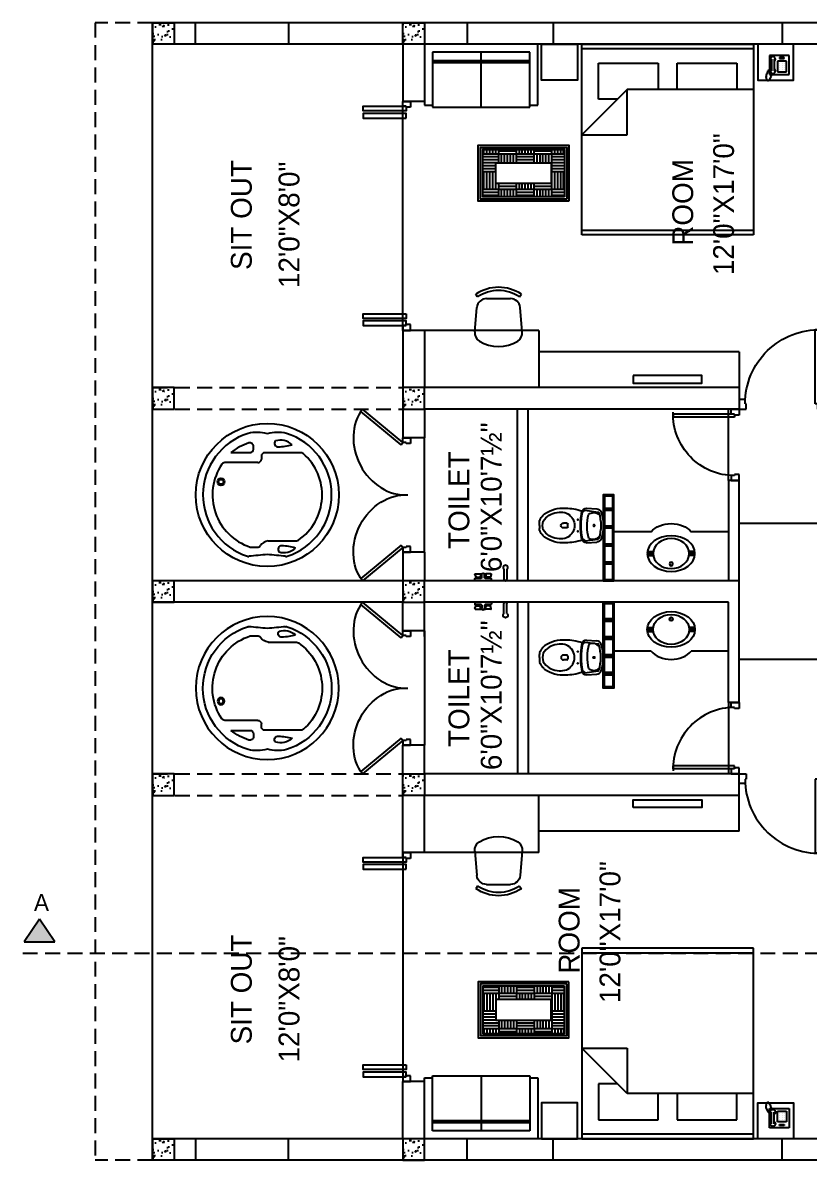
# Model space of a CAD drawing. Extents: x 173554 to 176562, y -34760 to -32805.
# Drawn here: x 173565.7 to 173895.6, y -33709.4 to -33232.4 of the extents above; entities that cross this region are included whole.
import ezdxf
from ezdxf.enums import TextEntityAlignment as Align

# ---------------------------------------------------------------- set-up
doc = ezdxf.new("R2010")
doc.units = 0
doc.header["$LTSCALE"] = 25
doc.header["$MEASUREMENT"] = 0
for name, pattern in [('DASHDOT', [1, 0.5, -0.25, 0, -0.25]), ('HIDDEN', [0.375, 0.25, -0.125]), ('HIDDEN2', [0.1875, 0.125, -0.0625])]:
    doc.linetypes.add(name, pattern=pattern)
doc.layers.get('0').update_dxf_attribs({"linetype": 'CONTINUOUS'})
for name, color, linetype in [('COLUMN', 31, 'CONTINUOUS'), ('DIMLINE', 254, 'CONTINUOUS'), ('DOOR', 1, 'CONTINUOUS'), ('FURN', 10, 'CONTINUOUS'), ('GLASS BRICKS', 4, 'CONTINUOUS'), ('HATCH', 8, 'CONTINUOUS'), ('PLUMBING', 6, 'CONTINUOUS'), ('sec', 13, 'DASHDOT'), ('text', 2, 'CONTINUOUS'), ('wall', 13, 'CONTINUOUS')]:
    doc.layers.add(name, color=color, linetype=linetype)
doc.styles.add('STYLE2', font='')
doc.styles.add('style5', font='')
doc.styles.get('STYLE2').set_extended_font_data('Cooper BlkItHd BT')
doc.styles.get('style5').set_extended_font_data('Geometr415 Md BT')

# ---------------------------------------------------------------- blocks, each defined once
blk = doc.blocks.new('200028')
at = {"layer": 'PLUMBING'}
for points in [[(4.51, 3.33, 1), (4.19, 3.33, 1)], [(4.19, -1.59, 1), (4.51, -1.59, 1)]]:
    blk.add_hatch(color=256, dxfattribs=at).paths.add_polyline_path(points)
for p, q in [((6.25, 6.51), (7.37, 7.3)), ((7.37, 7.3), (12.73, 6.53)), ((7.96, 8.15), (12.33, 7.85)), ((-11.79, 0.87), (-11.79, 2.11)), ((-11.79, 0.87), (-11.79, -0.37)), ((-0.34, 1.87), (-1.73, 1.87)), ((0.16, 1.37), (0.16, 0.37)), ((-0.34, -0.13), (-1.73, -0.13)), ((6.25, -4.77), (7.37, -5.57)), ((7.37, -5.57), (12.73, -4.79)), ((7.96, -6.42), (12.33, -6.11))]:
    blk.add_line(p, q, dxfattribs=at)
for centre, radius in [((4.35, 3.33), 0.156), ((11.09, 0.87), 0.312), ((4.35, -1.59), 0.156)]:
    blk.add_circle(centre, radius, dxfattribs=at)
for centre, radius, start, end in [((-3.12, -1.48), 9.71, 134.7032, 147.6541), ((-7.84, 3.29), 3, 125.7546, 134.7032), ((-1.79, -5.38), 13.57, 85.6873, 125.1099), ((-3.1, -2.14), 8.6, 86.8837, 133.6869), ((-2.58, 0.87), 5.57, 269.4196, 90.5804), ((-1.08, -13.97), 22.13, 71.0966, 89.1989), ((34.56, 0.87), 29.12, 168.7614, 192.0802), ((34.56, 0.87), 28.87, 168.7311, 191.2689), ((7.96, 6.15), 2, 90, 168.7614), ((7.23, 6.32), 1, 81.7925, 168.7311), ((26.7, 1.08), 18.5, 163.6925, 195.267), ((10.67, 3.52), 3.25, 32.7982, 121.967), ((12.19, 5.86), 2, 18.0394, 86.0298), ((12.66, 6.04), 0.5, 18.136, 81.7925), ((-3.12, 0.87), 17.1, 341.864, 18.136), ((-3.12, 0.87), 18.1, 341.9606, 18.0394), ((-8.79, 2.11), 3, 147.6541, 180), ((-6.7, 1.14), 3.75, 128.5444, 184.146), ((-6.7, 0.6), 3.75, 175.854, 231.4556), ((-1.73, 0.87), 1, 90, 180), ((-1.73, 0.87), 1, 180, 270), ((-0.34, 1.37), 0.5, 0, 90), ((-0.34, 0.37), 0.5, 270, 0), ((-8.79, -0.37), 3, 180, 212.3459), ((-3.12, 3.22), 9.71, 212.3459, 225.2968), ((-7.84, -1.55), 3, 225.2968, 234.2454), ((-1.79, 7.11), 13.57, 234.8901, 274.3127), ((-3.1, 3.88), 8.6, 226.3131, 273.1163), ((11.03, -1.03), 3.51, 231.7336, 311.9036), ((12.19, -4.12), 2, 273.9702, 341.9606), ((12.66, -4.3), 0.5, 278.2075, 341.864), ((-1.08, 15.71), 22.13, 270.8011, 288.9034), ((7.96, -4.42), 2, 191.2386, 270), ((7.23, -4.58), 1, 191.2689, 278.2075)]:
    blk.add_arc(centre, radius, start, end, dxfattribs=at)
blk = doc.blocks.new('DR1H902')
at = {"color": 0}
for p, q in [((-0.5, 0), (-0.5, 1)), ((-0.5, 1), (-0.45, 1)), ((-0.45, 0), (-0.45, 1)), ((-0.5, 0), (-0.45, 0))]:
    blk.add_line(p, q, dxfattribs=at)
blk.add_arc((-0.5, 0), 1, 0, 91.707, dxfattribs=at)
blk = doc.blocks.new('A$C3B4262AC')
at = {"layer": 'DOOR'}
for p, q in [((0, 4), (0, 0)), ((2.5, 4), (0, 4)), ((0, 0), (3, 0)), ((2.5, 2.25), (2.5, 4)), ((3, 2.25), (2.5, 2.25)), ((3, 0), (3, 2.25))]:
    blk.add_line(p, q, dxfattribs=at)
blk = doc.blocks.new('A$C1F9E242A')
blk.add_blockref('A$C3B4262AC', (0, 0))
at = {"xscale": -1}
blk.add_blockref('A$C3B4262AC', (36, 0), dxfattribs=at)
at = {"layer": 'DOOR', "xscale": -31, "yscale": 31, "zscale": 68.88888888888889}
blk.add_blockref('DR1H902', (18, 2.25), dxfattribs=at)
blk = doc.blocks.new('*U54')
at = {"xscale": -1}
blk.add_blockref('A$C1F9E242A', (0, -2), dxfattribs=at)
blk = doc.blocks.new('tiffany')
at = {"layer": 'PLUMBING'}
for points in [[(-9.67, 0.85), (-7.91, 0.85, -0.414214), (-7.79, 0.73), (-7.79, 0.7, -0.414214), (-7.91, 0.58), (-9.67, 0.58, -0.414214), (-9.79, 0.7), (-9.79, 0.73, -0.414214)], [(-9.67, 0.38), (-7.91, 0.38, -0.414214), (-7.79, 0.26), (-7.79, 0.22, -0.414214), (-7.91, 0.1), (-9.67, 0.1, -0.414214), (-9.79, 0.22), (-9.79, 0.26, -0.414214)], [(9.67, 0.85), (7.91, 0.85, 0.414214), (7.79, 0.73), (7.79, 0.7, 0.414214), (7.91, 0.58), (9.67, 0.58, 0.414214), (9.79, 0.7), (9.79, 0.73, 0.414214)], [(9.67, 0.38), (7.91, 0.38, 0.414214), (7.79, 0.26), (7.79, 0.22, 0.414214), (7.91, 0.1), (9.67, 0.1, 0.414214), (9.79, 0.22), (9.79, 0.26, 0.414214)], [(-9.67, -0.38), (-7.91, -0.38, 0.414214), (-7.79, -0.26), (-7.79, -0.22, 0.414214), (-7.91, -0.1), (-9.67, -0.1, 0.414214), (-9.79, -0.22), (-9.79, -0.26, 0.414214)], [(-9.67, -0.85), (-7.91, -0.85, 0.414214), (-7.79, -0.73), (-7.79, -0.7, 0.414214), (-7.91, -0.58), (-9.67, -0.58, 0.414214), (-9.79, -0.7), (-9.79, -0.73, 0.414214)], [(9.67, -0.38), (7.91, -0.38, -0.414214), (7.79, -0.26), (7.79, -0.22, -0.414214), (7.91, -0.1), (9.67, -0.1, -0.414214), (9.79, -0.22), (9.79, -0.26, -0.414214)], [(9.67, -0.85), (7.91, -0.85, -0.414214), (7.79, -0.73), (7.79, -0.7, -0.414214), (7.91, -0.58), (9.67, -0.58, -0.414214), (9.79, -0.7), (9.79, -0.73, -0.414214)]]:
    blk.add_lwpolyline(points, format="xyb", close=True, dxfattribs=at)
for radius in [0.762, 0.642]:
    blk.add_circle((0, 4.35), radius, dxfattribs=at)
blk.add_ellipse((0, 0), major_axis=(-10, 0), ratio=0.748, dxfattribs=at)
blk.add_ellipse((0, 0), major_axis=(-7.58, 0), ratio=0.831023, start_param=-1.570796, end_param=4.712389, dxfattribs=at)
blk = doc.blocks.new('BIB')
at = {"layer": 'PLUMBING'}
for p, q in [((-4.72, 0.62), (-0.62, 0.62)), ((-4.72, -0.62), (-0.62, -0.62))]:
    blk.add_line(p, q, dxfattribs=at)
for centre, radius, start, end in [((-5.5, 0), 1, 38.6822, 321.3178), ((-0.62, 0), 0.625, 270, 90)]:
    blk.add_arc(centre, radius, start, end, dxfattribs=at)
blk = doc.blocks.new('SHOWER')
at = {"layer": 'PLUMBING'}
for p, q in [((-3.5, 0), (-3.5, 0.75)), ((-3.5, 0), (3.5, 0)), ((-3.43, 2.65), (-3.1, 1.62)), ((-3.26, 2.88), (-1.09, 2.88)), ((-3.25, 1), (-0.88, 1)), ((-2.93, 1.5), (-1.42, 1.5)), ((-0.92, 2.65), (-1.25, 1.62)), ((-0.62, 1.25), (-0.62, 2.62)), ((0.62, 1.25), (0.62, 2.62)), ((0.88, 1), (3.25, 1)), ((0.91, 2.65), (1.24, 1.62)), ((3.25, 2.88), (1.08, 2.88)), ((2.92, 1.5), (1.4, 1.5)), ((3.42, 2.65), (3.09, 1.62)), ((3.5, 0), (3.5, 0.75))]:
    blk.add_line(p, q, dxfattribs=at)
for centre, radius, start, end in [((-3.25, 0.75), 0.25, 90, 180), ((-3.26, 2.7), 0.175, 90, 197.6501), ((-2.93, 1.67), 0.175, 197.6501, 270), ((-1.42, 1.67), 0.175, 270, 342.3499), ((-1.09, 2.7), 0.175, 342.3499, 90), ((-0.88, 1.25), 0.25, 270, 0), ((0, 2.62), 0.625, 0, 180), ((0.88, 1.25), 0.25, 180, 270), ((1.08, 2.7), 0.175, 90, 197.6501), ((1.4, 1.67), 0.175, 197.6501, 270), ((2.92, 1.67), 0.175, 270, 342.3499), ((3.25, 2.7), 0.175, 342.3499, 90), ((3.25, 0.75), 0.25, 0, 90)]:
    blk.add_arc(centre, radius, start, end, dxfattribs=at)
blk = doc.blocks.new('CARLO')
for p, q in [((35.59, 36.27), (35.59, 50.09)), ((39.78, 47.54), (39.78, 39.56)), ((0.13, 39), (0.13, 36.43)), ((38.27, 34.77), (37.09, 34.77)), ((41.28, 38.06), (42.43, 38.06)), ((2.85, 31.97), (2.85, 20.08)), ((39.77, 18.16), (39.77, 33.27))]:
    blk.add_line(p, q)
for centre, radius in [((22.05, 32.28), 30), ((27.54, 51.7), 1.5), ((27.54, 51.7), 1)]:
    blk.add_circle(centre, radius)
for centre, radius, start, end in [((22.05, 32.28), 27, 17.2485, 162.0447), ((22.05, 32.28), 23, 55.9489, 161.7681), ((34.09, 50.09), 1.5, 0, 55.9489), ((21.06, 32.53), 24, 18.2214, 38.7348), ((-2.21, 40.14), 1.5, 162.0447, 186.6967), ((-156.94, 21.97), 154.3, 3.824, 6.6967), ((1.63, 39), 1.5, 161.7681, 180), ((41.28, 39.56), 1.5, 180, 270), ((42.43, 39.56), 1.5, 270, 18.2214), ((32.34, 36.61), 15.93, 344.1542, 13.3342), ((1.63, 36.43), 1.5, 180, 233.6333), ((-2.5, 30.81), 5.48, 12.253, 53.6333), ((37.09, 36.27), 1.5, 180, 270), ((38.27, 33.27), 1.5, 0, 90), ((-160.31, 42.94), 157.69, 353.3167, 356.1156), ((43.66, 27.73), 1.5, 46.3379, 184.9136), ((37.74, 26.77), 7.26, 317.5847, 16.3861), ((32.42, 27.93), 15.84, 346.6544, 15.8676), ((-2.21, 24.41), 1.5, 173.3167, 197.9548), ((22.05, 32.28), 27, 197.9548, 342.7515), ((5.15, 25.31), 7.26, 163.6139, 222.4153), ((-0.77, 26.27), 1.5, 355.0864, 133.6621), ((-29.07, 28.03), 29.85, 345.215, 356.3677), ((71.96, 29.49), 29.85, 183.6323, 194.785), ((4.35, 20.08), 1.5, 180, 214.5636), ((22.05, 32.28), 23, 214.5636, 318.9795), ((37.77, 18.35), 2, 318.4718, 360)]:
    blk.add_arc(centre, radius, start, end)
blk = doc.blocks.new('A$C30EC73FB')
at = {"layer": 'DOOR'}
for p, q in [((2, 0), (-12, 16.94)), ((2.94, 0.78), (-11.02, 17.65)), ((2.94, 0.78), (2, 0))]:
    blk.add_line(p, q, dxfattribs=at)
at = {"layer": 'DOOR', "extrusion": (0, 0, -1)}
blk.add_ellipse((2.83, 1.52), major_axis=(-19.46, 9.92), ratio=0.847758, start_param=0.387427, end_param=2.787493, dxfattribs=at)
blk = doc.blocks.new('SOFA')
at = {"color": 1}
for p, q in [((28, 4), (-28, 4)), ((-28, 4), (-28, -26)), ((24, 0), (-24, 0)), ((-24, 0), (-24, -27)), ((0, -27), (0, 0)), ((28, -26), (28, 4)), ((-24, -4), (24, -4)), ((-24, -5), (24, -5)), ((24, -27), (24, 0)), ((24, -27), (24, 0)), ((-28, -26), (-24, -26)), ((-24, -27), (24, -27)), ((24, -26), (28, -26))]:
    blk.add_line(p, q, dxfattribs=at)
blk = doc.blocks.new('RECTANG')
for p, q in [((1, 1), (0, 1)), ((0, 1), (0, 0)), ((1, 0), (1, 1)), ((0, 0), (1, 0))]:
    blk.add_line(p, q)
blk = doc.blocks.new('BEDKING')
at = {"color": 0}
for p, q in [((-78, -36), (-78, 36)), ((-19, 36), (-19, -17)), ((-2, 36), (-2, -36)), ((-8, 29), (-19, 29)), ((-8, 4), (-8, 29)), ((-19, 4), (-8, 4)), ((-8, -4), (-19, -4)), ((-8, -29), (-8, -4)), ((-38, -17), (-19, -17)), ((-38, -36), (-38, -17)), ((-19, -17), (-38, -36)), ((-23, -21), (-23, -29)), ((-23, -29), (-8, -29))]:
    blk.add_line(p, q, dxfattribs=at)
at = {"color": 0, "xscale": 80, "yscale": 72, "zscale": 80}
blk.add_blockref('RECTANG', (-80, -36), dxfattribs=at)
blk = doc.blocks.new('FNPHONE')
at = {"color": 0}
for p, q in [((0.92, 6.54), (0.92, 1.54)), ((1.92, 6.54), (1.92, 1.54)), ((4.33, 4.85), (4.33, 4.85)), ((5.27, 4.85), (5.27, 4.85)), ((6.21, 4.85), (6.21, 4.85)), ((-0.9, 0.22), (-1.5, 0.02)), ((-0.7, 0.62), (-1.3, 0.42)), ((-0.5, 1.02), (-1.1, 0.82)), ((-0.3, 1.42), (-0.9, 1.22)), ((-0.1, 1.82), (-0.7, 1.62)), ((1.06, 0.56), (0.7, -0.58)), ((4.33, 3.91), (4.33, 3.91)), ((4.33, 2.97), (4.33, 2.97)), ((4.33, 2.03), (4.33, 2.03)), ((5.27, 3.91), (5.27, 3.91)), ((5.27, 2.97), (5.27, 2.97)), ((5.27, 2.03), (5.27, 2.03)), ((6.21, 3.91), (6.21, 3.91)), ((6.21, 2.97), (6.21, 2.97)), ((6.21, 2.03), (6.21, 2.03)), ((-1.1, -0.18), (-1.7, -0.38)), ((-1.1, -0.58), (-1.7, -0.78)), ((-1.1, -0.98), (-1.7, -1.18)), ((-1.1, -1.38), (-1.7, -1.58)), ((-0.9, -1.78), (-1.5, -1.98)), ((-0.7, -2.18), (-1.3, -2.38)), ((-0.23, -2.46), (-0.83, -2.66)), ((0.3, -1.98), (-0.3, -2.18)), ((0.5, -1.58), (-0.1, -1.78)), ((0.7, -1.18), (0.1, -1.38)), ((0.9, -0.78), (0.3, -0.98))]:
    blk.add_line(p, q, dxfattribs=at)
for centre, start, end in [((1.42, 6.54), 298.4915, 241.5085), ((1.42, 1.54), 118.4915, 61.5085)]:
    blk.add_arc(centre, 1.05, start, end, dxfattribs=at)
for p, xscale, yscale, zscale in [((0, 0), 8.20528234483245, 8.104073169521023, 8.20528234483245), ((3.4, 1.25), 3.75, 4.375, 3.75), ((4.18, 6.72), 2.03125, 0.46875, 2.03125)]:
    blk.add_blockref('RECTANG', p, dxfattribs=dict(at, xscale=xscale, yscale=yscale, zscale=zscale))
blk = doc.blocks.new('CHAIR1')
at = {"color": 0}
for p, q in [((6.09, 9.96), (16.38, 9.07)), ((20.77, 8.8), (21.88, 9.57)), ((20.09, 5.02), (20.09, -5.02)), ((6.09, -9.96), (16.38, -9.07)), ((20.77, -8.8), (21.88, -9.57))]:
    blk.add_line(p, q, dxfattribs=at)
for centre, radius, start, end in [((5.74, 5.91), 4.06, 85.0303, 148.407), ((7.9, 0), 16.94, 325.6197, 34.3803), ((15.35, 0), 15.35, 148.407, 211.593), ((16.03, 5.02), 4.06, 0, 85.0303), ((7.9, 0), 15.59, 325.6197, 34.3803), ((5.74, -5.91), 4.06, 211.593, 274.9697), ((16.03, -5.02), 4.06, 274.9697, 0)]:
    blk.add_arc(centre, radius, start, end, dxfattribs=at)
blk = doc.blocks.new('*U72')
blk.add_blockref('A$C1F9E242A', (-36, -2))

msp = doc.modelspace()

# ---------------------------------------------------------------- hatches: boundary and pattern name
at = {"layer": 'FURN'}
h = msp.add_hatch(dxfattribs=at)
h.set_pattern_fill('AR-PARQ1', color=9, scale=0.61875, angle=-90, style=0)
h.set_pattern_definition([(180, (179749.8995, -28438.911), (-7.425, -7.425), [7.425, -7.425]), (180, (179749.8995, -28437.6734), (-7.425, -7.425), [7.425, -7.425]), (180, (179749.8995, -28436.436), (-7.425, -7.425), [7.425, -7.425]), (180, (179749.8995, -28435.1984), (-7.425, -7.425), [7.425, -7.425]), (180, (179749.8995, -28433.961), (-7.425, -7.425), [7.425, -7.425]), (180, (179749.8995, -28432.7234), (-7.425, -7.425), [7.425, -7.425]), (180, (179749.8995, -28431.486), (-7.425, -7.425), [7.425, -7.425]), (90, (179742.4745, -28438.911), (7.425, 7.425), [7.425, -7.425]), (90, (179741.237, -28438.911), (7.425, 7.425), [7.425, -7.425]), (90, (179739.9995, -28438.911), (7.425, 7.425), [7.425, -7.425]), (90, (179738.762, -28438.911), (7.425, 7.425), [7.425, -7.425]), (90, (179737.5245, -28438.911), (7.425, 7.425), [7.425, -7.425]), (90, (179736.287, -28438.911), (7.425, 7.425), [7.425, -7.425]), (90, (179735.0495, -28438.911), (7.425, 7.425), [7.425, -7.425])])
h.paths.add_polyline_path([(173758.63, -33305.37), (173758.63, -33285.58), (173792.95, -33285.58), (173792.95, -33305.37)])
h.paths.add_polyline_path([(173787.34, -33299.8), (173787.34, -33291.15), (173764.15, -33291.15), (173764.15, -33299.8)], flags=16)
h = msp.add_hatch(dxfattribs=at)
h.set_pattern_fill('AR-PARQ1', color=9, scale=0.61875, angle=-90, style=0)
h.set_pattern_definition([(180, (179749.8995, -38502.834), (-7.425, 7.425), [7.425, -7.425]), (180, (179749.8995, -38504.0715), (-7.425, 7.425), [7.425, -7.425]), (180, (179749.8995, -38505.309), (-7.425, 7.425), [7.425, -7.425]), (180, (179749.8995, -38506.5465), (-7.425, 7.425), [7.425, -7.425]), (180, (179749.8995, -38507.784), (-7.425, 7.425), [7.425, -7.425]), (180, (179749.8995, -38509.0215), (-7.425, 7.425), [7.425, -7.425]), (180, (179749.8995, -38510.259), (-7.425, 7.425), [7.425, -7.425]), (270, (179742.4745, -38502.834), (7.425, -7.425), [7.425, -7.425]), (270, (179741.237, -38502.834), (7.425, -7.425), [7.425, -7.425]), (270, (179739.9995, -38502.834), (7.425, -7.425), [7.425, -7.425]), (270, (179738.762, -38502.834), (7.425, -7.425), [7.425, -7.425]), (270, (179737.5245, -38502.834), (7.425, -7.425), [7.425, -7.425]), (270, (179736.287, -38502.834), (7.425, -7.425), [7.425, -7.425]), (270, (179735.0495, -38502.834), (7.425, -7.425), [7.425, -7.425])])
h.paths.add_polyline_path([(173758.63, -33636.38), (173758.63, -33656.17), (173792.95, -33656.17), (173792.95, -33636.38)])
h.paths.add_polyline_path([(173787.34, -33641.95), (173787.34, -33650.6), (173764.15, -33650.6), (173764.15, -33641.95)], flags=16)
at = {"layer": 'HATCH'}
h = msp.add_hatch(dxfattribs=at)
h.set_pattern_fill('AR-CONC', color=8, angle=90, style=0)
h.set_pattern_definition([(140, (135927.648, -206726.43), (0.62752135, 7.17260183), [0.75, -8.25]), (85, (135927.648, -206726.43), (-7.52192134, -1.38751334), [0.6, -6.6]), (190.4514, (135927.7, -206725.8325), (-6.89439542, 5.78509382), [0.6374019, -7.01142112]), (136.1842, (135925.648, -206726.43), (1.65519014, 10.6724105), [1.125, -12.375]), (186.6356, (135925.786, -206725.541), (-9.7411787, 9.34662706), [0.9561029, -10.51713]), (81.1842, (135925.648, -206726.43), (-9.741186, 9.34661945), [0.9, -9.9]), (111, (135926.148, -206725.43), (4.0261889, 5.96907052), [0.75, -8.25]), (56, (135926.148, -206725.43), (-7.25150045, 2.43315332), [0.6, -6.6]), (161.4514, (135926.4834, -206724.933), (-3.22530497, 8.40222629), [0.6374019, -7.01142112]), (127.5, (135927.6479, -206726.4303), (-3.32893854, 0.121598553), [0, -6.52, 0, -6.7, 0, -6.625]), (97.5, (135927.648, -206726.4303), (-3.94411712, 2.630695374), [0, -3.82, 0, -6.37, 0, -2.525]), (57.5, (135927.6479, -206728.6603), (0.225548717, 5.33822436), [0, -2.5, 0, -7.8, 0, -10.35]), (47.5, (135927.648, -206729.6603), (-1.00104982, 5.83186169), [0, -3.25, 0, -5.18, 0, -7.35])])
h.paths.add_polyline_path([(173620.18, -33232.37), (173620.18, -33241.37), (173629.18, -33241.37), (173629.18, -33232.37)])
h = msp.add_hatch(dxfattribs=at)
h.set_pattern_fill('AR-CONC', color=8, angle=90, style=0)
h.set_pattern_definition([(140, (136032.648, -206726.43), (0.62752135, 7.17260183), [0.75, -8.25]), (85, (136032.648, -206726.43), (-7.52192134, -1.38751334), [0.6, -6.6]), (190.4514, (136032.7, -206725.8325), (-6.89439542, 5.78509382), [0.6374019, -7.01142112]), (136.1842, (136030.648, -206726.43), (1.65519014, 10.6724105), [1.125, -12.375]), (186.6356, (136030.786, -206725.541), (-9.7411787, 9.34662706), [0.9561029, -10.51713]), (81.1842, (136030.648, -206726.43), (-9.741186, 9.34661945), [0.9, -9.9]), (111, (136031.148, -206725.43), (4.0261889, 5.96907052), [0.75, -8.25]), (56, (136031.148, -206725.43), (-7.25150045, 2.43315332), [0.6, -6.6]), (161.4514, (136031.4834, -206724.933), (-3.22530497, 8.40222629), [0.6374019, -7.01142112]), (127.5, (136032.6479, -206726.4303), (-3.32893854, 0.121598553), [0, -6.52, 0, -6.7, 0, -6.625]), (97.5, (136032.648, -206726.4303), (-3.94411712, 2.630695374), [0, -3.82, 0, -6.37, 0, -2.525]), (57.5, (136032.6479, -206728.6603), (0.225548717, 5.33822436), [0, -2.5, 0, -7.8, 0, -10.35]), (47.5, (136032.648, -206729.6603), (-1.00104982, 5.83186169), [0, -3.25, 0, -5.18, 0, -7.35])])
h.paths.add_polyline_path([(173725.18, -33232.37), (173725.18, -33241.37), (173734.18, -33241.37), (173734.18, -33232.37)])
h = msp.add_hatch(dxfattribs=at)
h.set_pattern_fill('AR-CONC', color=8, angle=90, style=0)
h.set_pattern_definition([(140, (135927.648, -206879.43), (0.62752135, 7.17260183), [0.75, -8.25]), (85, (135927.648, -206879.43), (-7.52192134, -1.38751334), [0.6, -6.6]), (190.4514, (135927.7, -206878.8325), (-6.89439542, 5.78509382), [0.6374019, -7.01142112]), (136.1842, (135925.648, -206879.43), (1.65519014, 10.6724105), [1.125, -12.375]), (186.6356, (135925.786, -206878.541), (-9.7411787, 9.34662706), [0.9561029, -10.51713]), (81.1842, (135925.648, -206879.43), (-9.741186, 9.34661945), [0.9, -9.9]), (111, (135926.148, -206878.43), (4.0261889, 5.96907052), [0.75, -8.25]), (56, (135926.148, -206878.43), (-7.25150045, 2.43315332), [0.6, -6.6]), (161.4514, (135926.4834, -206877.933), (-3.22530497, 8.40222629), [0.6374019, -7.01142112]), (127.5, (135927.6479, -206879.4303), (-3.32893854, 0.121598553), [0, -6.52, 0, -6.7, 0, -6.625]), (97.5, (135927.648, -206879.4303), (-3.94411712, 2.630695374), [0, -3.82, 0, -6.37, 0, -2.525]), (57.5, (135927.6479, -206881.6603), (0.225548717, 5.33822436), [0, -2.5, 0, -7.8, 0, -10.35]), (47.5, (135927.648, -206882.6603), (-1.00104982, 5.83186169), [0, -3.25, 0, -5.18, 0, -7.35])])
h.paths.add_polyline_path([(173620.18, -33385.37), (173620.18, -33394.37), (173629.18, -33394.37), (173629.18, -33385.37)])
h = msp.add_hatch(dxfattribs=at)
h.set_pattern_fill('AR-CONC', color=8, angle=90, style=0)
h.set_pattern_definition([(140, (136032.648, -206879.429), (0.62752135, 7.17260183), [0.75, -8.25]), (85, (136032.648, -206879.429), (-7.52192134, -1.38751334), [0.6, -6.6]), (190.4514, (136032.7, -206878.831), (-6.89439542, 5.78509382), [0.6374019, -7.01142112]), (136.1842, (136030.648, -206879.429), (1.65519014, 10.6724105), [1.125, -12.375]), (186.6356, (136030.786, -206878.539), (-9.7411787, 9.34662706), [0.9561029, -10.51713]), (81.1842, (136030.648, -206879.429), (-9.741186, 9.34661945), [0.9, -9.9]), (111, (136031.148, -206878.429), (4.0261889, 5.96907052), [0.75, -8.25]), (56, (136031.148, -206878.429), (-7.25150045, 2.43315332), [0.6, -6.6]), (161.4514, (136031.4834, -206877.931), (-3.22530497, 8.40222629), [0.6374019, -7.01142112]), (127.5, (136032.6479, -206879.4288), (-3.32893854, 0.121598553), [0, -6.52, 0, -6.7, 0, -6.625]), (97.5, (136032.648, -206879.4288), (-3.94411712, 2.630695374), [0, -3.82, 0, -6.37, 0, -2.525]), (57.5, (136032.6479, -206881.6588), (0.225548717, 5.33822436), [0, -2.5, 0, -7.8, 0, -10.35]), (47.5, (136032.648, -206882.6588), (-1.00104982, 5.83186169), [0, -3.25, 0, -5.18, 0, -7.35])])
h.paths.add_polyline_path([(173725.18, -33385.37), (173725.18, -33394.37), (173734.18, -33394.37), (173734.18, -33385.37)])
h = msp.add_hatch(dxfattribs=at)
h.set_pattern_fill('AR-CONC', color=8, angle=90, style=0)
h.set_pattern_definition([(140, (135927.648, -206960.429), (0.62752135, 7.17260183), [0.75, -8.25]), (85, (135927.648, -206960.429), (-7.52192134, -1.38751334), [0.6, -6.6]), (190.4514, (135927.7, -206959.831), (-6.89439542, 5.78509382), [0.6374019, -7.01142112]), (136.1842, (135925.648, -206960.429), (1.65519014, 10.6724105), [1.125, -12.375]), (186.6356, (135925.786, -206959.539), (-9.7411787, 9.34662706), [0.9561029, -10.51713]), (81.1842, (135925.648, -206960.429), (-9.741186, 9.34661945), [0.9, -9.9]), (111, (135926.148, -206959.429), (4.0261889, 5.96907052), [0.75, -8.25]), (56, (135926.148, -206959.429), (-7.25150045, 2.43315332), [0.6, -6.6]), (161.4514, (135926.4834, -206958.931), (-3.22530497, 8.40222629), [0.6374019, -7.01142112]), (127.5, (135927.6479, -206960.4288), (-3.32893854, 0.121598553), [0, -6.52, 0, -6.7, 0, -6.625]), (97.5, (135927.648, -206960.4288), (-3.94411712, 2.630695374), [0, -3.82, 0, -6.37, 0, -2.525]), (57.5, (135927.6479, -206962.6588), (0.225548717, 5.33822436), [0, -2.5, 0, -7.8, 0, -10.35]), (47.5, (135927.648, -206963.6588), (-1.00104982, 5.83186169), [0, -3.25, 0, -5.18, 0, -7.35])])
h.paths.add_polyline_path([(173620.18, -33466.37), (173620.18, -33475.37), (173629.18, -33475.37), (173629.18, -33466.37)])
h = msp.add_hatch(dxfattribs=at)
h.set_pattern_fill('AR-CONC', color=8, angle=90, style=0)
h.set_pattern_definition([(140, (136032.648, -206960.43), (0.62752135, 7.17260183), [0.75, -8.25]), (85, (136032.648, -206960.43), (-7.52192134, -1.38751334), [0.6, -6.6]), (190.4514, (136032.7, -206959.8325), (-6.89439542, 5.78509382), [0.6374019, -7.01142112]), (136.1842, (136030.648, -206960.43), (1.65519014, 10.6724105), [1.125, -12.375]), (186.6356, (136030.786, -206959.541), (-9.7411787, 9.34662706), [0.9561029, -10.51713]), (81.1842, (136030.648, -206960.43), (-9.741186, 9.34661945), [0.9, -9.9]), (111, (136031.148, -206959.43), (4.0261889, 5.96907052), [0.75, -8.25]), (56, (136031.148, -206959.43), (-7.25150045, 2.43315332), [0.6, -6.6]), (161.4514, (136031.4834, -206958.933), (-3.22530497, 8.40222629), [0.6374019, -7.01142112]), (127.5, (136032.6479, -206960.4303), (-3.32893854, 0.121598553), [0, -6.52, 0, -6.7, 0, -6.625]), (97.5, (136032.648, -206960.4303), (-3.94411712, 2.630695374), [0, -3.82, 0, -6.37, 0, -2.525]), (57.5, (136032.6479, -206962.6603), (0.225548717, 5.33822436), [0, -2.5, 0, -7.8, 0, -10.35]), (47.5, (136032.648, -206963.6603), (-1.00104982, 5.83186169), [0, -3.25, 0, -5.18, 0, -7.35])])
h.paths.add_polyline_path([(173725.18, -33466.37), (173725.18, -33475.37), (173734.18, -33475.37), (173734.18, -33466.37)])
h = msp.add_hatch(dxfattribs=at)
h.set_pattern_fill('AR-CONC', color=8, angle=90, style=0)
h.set_pattern_definition([(140, (135927.648, -207041.43), (0.62752135, 7.17260183), [0.75, -8.25]), (85, (135927.648, -207041.43), (-7.52192134, -1.38751334), [0.6, -6.6]), (190.4514, (135927.7, -207040.8325), (-6.89439542, 5.78509382), [0.6374019, -7.01142112]), (136.1842, (135925.648, -207041.43), (1.65519014, 10.6724105), [1.125, -12.375]), (186.6356, (135925.786, -207040.541), (-9.7411787, 9.34662706), [0.9561029, -10.51713]), (81.1842, (135925.648, -207041.43), (-9.741186, 9.34661945), [0.9, -9.9]), (111, (135926.148, -207040.43), (4.0261889, 5.96907052), [0.75, -8.25]), (56, (135926.148, -207040.43), (-7.25150045, 2.43315332), [0.6, -6.6]), (161.4514, (135926.4834, -207039.933), (-3.22530497, 8.40222629), [0.6374019, -7.01142112]), (127.5, (135927.6479, -207041.4303), (-3.32893854, 0.121598553), [0, -6.52, 0, -6.7, 0, -6.625]), (97.5, (135927.648, -207041.4303), (-3.94411712, 2.630695374), [0, -3.82, 0, -6.37, 0, -2.525]), (57.5, (135927.6479, -207043.6603), (0.225548717, 5.33822436), [0, -2.5, 0, -7.8, 0, -10.35]), (47.5, (135927.648, -207044.6603), (-1.00104982, 5.83186169), [0, -3.25, 0, -5.18, 0, -7.35])])
h.paths.add_polyline_path([(173620.18, -33547.37), (173620.18, -33556.37), (173629.18, -33556.37), (173629.18, -33547.37)])
h = msp.add_hatch(dxfattribs=at)
h.set_pattern_fill('AR-CONC', color=8, angle=90, style=0)
h.set_pattern_definition([(140, (136032.648, -207041.43), (0.62752135, 7.17260183), [0.75, -8.25]), (85, (136032.648, -207041.43), (-7.52192134, -1.38751334), [0.6, -6.6]), (190.4514, (136032.7, -207040.8325), (-6.89439542, 5.78509382), [0.6374019, -7.01142112]), (136.1842, (136030.648, -207041.43), (1.65519014, 10.6724105), [1.125, -12.375]), (186.6356, (136030.786, -207040.541), (-9.7411787, 9.34662706), [0.9561029, -10.51713]), (81.1842, (136030.648, -207041.43), (-9.741186, 9.34661945), [0.9, -9.9]), (111, (136031.148, -207040.43), (4.0261889, 5.96907052), [0.75, -8.25]), (56, (136031.148, -207040.43), (-7.25150045, 2.43315332), [0.6, -6.6]), (161.4514, (136031.4834, -207039.933), (-3.22530497, 8.40222629), [0.6374019, -7.01142112]), (127.5, (136032.6479, -207041.4303), (-3.32893854, 0.121598553), [0, -6.52, 0, -6.7, 0, -6.625]), (97.5, (136032.648, -207041.4303), (-3.94411712, 2.630695374), [0, -3.82, 0, -6.37, 0, -2.525]), (57.5, (136032.6479, -207043.6603), (0.225548717, 5.33822436), [0, -2.5, 0, -7.8, 0, -10.35]), (47.5, (136032.648, -207044.6603), (-1.00104982, 5.83186169), [0, -3.25, 0, -5.18, 0, -7.35])])
h.paths.add_polyline_path([(173725.18, -33547.37), (173725.18, -33556.37), (173734.18, -33556.37), (173734.18, -33547.37)])
h = msp.add_hatch(dxfattribs=at)
h.set_pattern_fill('AR-CONC', color=8, angle=90, style=0)
h.set_pattern_definition([(140, (135927.648, -207194.43), (0.62752135, 7.17260183), [0.75, -8.25]), (85, (135927.648, -207194.43), (-7.52192134, -1.38751334), [0.6, -6.6]), (190.4514, (135927.7, -207193.8325), (-6.89439542, 5.78509382), [0.6374019, -7.01142112]), (136.1842, (135925.648, -207194.43), (1.65519014, 10.6724105), [1.125, -12.375]), (186.6356, (135925.786, -207193.541), (-9.7411787, 9.34662706), [0.9561029, -10.51713]), (81.1842, (135925.648, -207194.43), (-9.741186, 9.34661945), [0.9, -9.9]), (111, (135926.148, -207193.43), (4.0261889, 5.96907052), [0.75, -8.25]), (56, (135926.148, -207193.43), (-7.25150045, 2.43315332), [0.6, -6.6]), (161.4514, (135926.4834, -207192.933), (-3.22530497, 8.40222629), [0.6374019, -7.01142112]), (127.5, (135927.6479, -207194.4303), (-3.32893854, 0.121598553), [0, -6.52, 0, -6.7, 0, -6.625]), (97.5, (135927.648, -207194.4303), (-3.94411712, 2.630695374), [0, -3.82, 0, -6.37, 0, -2.525]), (57.5, (135927.6479, -207196.6603), (0.225548717, 5.33822436), [0, -2.5, 0, -7.8, 0, -10.35]), (47.5, (135927.648, -207197.6603), (-1.00104982, 5.83186169), [0, -3.25, 0, -5.18, 0, -7.35])])
h.paths.add_polyline_path([(173620.18, -33700.37), (173620.18, -33709.37), (173629.18, -33709.37), (173629.18, -33700.37)])
h = msp.add_hatch(dxfattribs=at)
h.set_pattern_fill('AR-CONC', color=8, angle=90, style=0)
h.set_pattern_definition([(140, (136032.648, -207194.43), (0.62752135, 7.17260183), [0.75, -8.25]), (85, (136032.648, -207194.43), (-7.52192134, -1.38751334), [0.6, -6.6]), (190.4514, (136032.7, -207193.8325), (-6.89439542, 5.78509382), [0.6374019, -7.01142112]), (136.1842, (136030.648, -207194.43), (1.65519014, 10.6724105), [1.125, -12.375]), (186.6356, (136030.786, -207193.541), (-9.7411787, 9.34662706), [0.9561029, -10.51713]), (81.1842, (136030.648, -207194.43), (-9.741186, 9.34661945), [0.9, -9.9]), (111, (136031.148, -207193.43), (4.0261889, 5.96907052), [0.75, -8.25]), (56, (136031.148, -207193.43), (-7.25150045, 2.43315332), [0.6, -6.6]), (161.4514, (136031.4834, -207192.933), (-3.22530497, 8.40222629), [0.6374019, -7.01142112]), (127.5, (136032.6479, -207194.4303), (-3.32893854, 0.121598553), [0, -6.52, 0, -6.7, 0, -6.625]), (97.5, (136032.648, -207194.4303), (-3.94411712, 2.630695374), [0, -3.82, 0, -6.37, 0, -2.525]), (57.5, (136032.6479, -207196.6603), (0.225548717, 5.33822436), [0, -2.5, 0, -7.8, 0, -10.35]), (47.5, (136032.648, -207197.6603), (-1.00104982, 5.83186169), [0, -3.25, 0, -5.18, 0, -7.35])])
h.paths.add_polyline_path([(173725.18, -33700.37), (173725.18, -33709.37), (173734.18, -33709.37), (173734.18, -33700.37)])
at = {"layer": 'sec'}
msp.add_hatch(color=8, dxfattribs=at).paths.add_polyline_path([(173566.3, -33617.76), (173572.75, -33608.21), (173579.21, -33617.76)])

# ---------------------------------------------------------------- linework, layer by layer
at = {"linetype": 'HIDDEN'}
for p, q in [((173596.18, -33232.37), (173596.18, -33709.37)), ((173620.18, -33232.37), (173596.18, -33232.37)), ((173620.18, -33709.37), (173596.18, -33709.37))]:
    msp.add_line(p, q, dxfattribs=at)
at = {"linetype": 'HIDDEN2', "ltscale": 2}
for p, q in [((173620.18, -33385.37), (173725.18, -33385.37)), ((173620.18, -33394.37), (173725.18, -33394.37)), ((173620.18, -33547.37), (173725.18, -33547.37)), ((173620.18, -33556.37), (173725.18, -33556.37))]:
    msp.add_line(p, q, dxfattribs=at)
for p, q in [((173773.18, -33466.37), (173773.18, -33394.37)), ((173777.68, -33466.37), (173777.68, -33394.37)), ((173829.24, -33445.85), (173813.68, -33445.85)), ((173861.68, -33445.85), (173846.12, -33445.85)), ((173773.18, -33475.37), (173773.18, -33547.37)), ((173777.68, -33475.37), (173777.68, -33547.37)), ((173829.24, -33495.89), (173813.68, -33495.89)), ((173861.68, -33495.89), (173846.12, -33495.89))]:
    msp.add_line(p, q)
at = {"color": 8}
for p, q in [((173861.68, -33424.37), (173861.68, -33394.37)), ((173861.68, -33517.37), (173861.68, -33547.37))]:
    msp.add_line(p, q, dxfattribs=at)
at = {"extrusion": (0, 0, -1)}
msp.add_ellipse((173837.68, -33449.86), major_axis=(-10, 0), ratio=0.748, start_param=0.566015, end_param=2.575578, dxfattribs=at)
msp.add_ellipse((173837.68, -33491.88), major_axis=(-10, 0), ratio=0.748, start_param=0.566015, end_param=2.575578)
at = {"layer": 'COLUMN'}
for points in [[(173629.18, -33232.37), (173629.18, -33241.37), (173620.18, -33241.37), (173620.18, -33232.37)], [(173734.18, -33232.37), (173734.18, -33241.37), (173725.18, -33241.37), (173725.18, -33232.37)], [(173629.18, -33394.37), (173629.18, -33385.37), (173620.18, -33385.37), (173620.18, -33394.37)], [(173734.18, -33394.37), (173734.18, -33385.37), (173725.18, -33385.37), (173725.18, -33394.37)], [(173629.18, -33475.37), (173629.18, -33466.37), (173620.18, -33466.37), (173620.18, -33475.37)], [(173734.18, -33475.37), (173734.18, -33466.37), (173725.18, -33466.37), (173725.18, -33475.37)], [(173629.18, -33556.37), (173629.18, -33547.37), (173620.18, -33547.37), (173620.18, -33556.37)], [(173734.18, -33547.37), (173734.18, -33556.37), (173725.18, -33556.37), (173725.18, -33547.37)], [(173629.18, -33700.37), (173629.18, -33709.37), (173620.18, -33709.37), (173620.18, -33700.37)], [(173734.18, -33709.37), (173734.18, -33700.37), (173725.18, -33700.37), (173725.18, -33709.37)]]:
    msp.add_lwpolyline(points, close=True, dxfattribs=at)
at = {"layer": 'DIMLINE'}
for p, q in [((173734.18, -33454.37), (173734.18, -33406.37)), ((173734.18, -33487.37), (173734.18, -33535.37))]:
    msp.add_line(p, q, dxfattribs=at)
at = {"layer": 'DOOR', "color": 4}
for points in [[(173726.58, -33267.37), (173726.58, -33269.37), (173708.58, -33269.37), (173708.58, -33267.37)], [(173726.58, -33272.37), (173726.58, -33270.37), (173708.58, -33270.37), (173708.58, -33272.37)], [(173726.58, -33354.37), (173726.58, -33356.37), (173708.58, -33356.37), (173708.58, -33354.37)], [(173726.58, -33359.37), (173726.58, -33357.37), (173708.58, -33357.37), (173708.58, -33359.37)], [(173726.58, -33582.37), (173726.58, -33584.37), (173708.58, -33584.37), (173708.58, -33582.37)], [(173726.58, -33587.37), (173726.58, -33585.37), (173708.58, -33585.37), (173708.58, -33587.37)], [(173726.58, -33669.37), (173726.58, -33671.37), (173708.58, -33671.37), (173708.58, -33669.37)], [(173726.58, -33674.37), (173726.58, -33672.37), (173708.58, -33672.37), (173708.58, -33674.37)]]:
    msp.add_lwpolyline(points, close=True, dxfattribs=at)
at = {"layer": 'FURN'}
for p, q in [((173782.18, -33361.37), (173734.18, -33361.37)), ((173782.18, -33361.37), (173782.18, -33385.37)), ((173866.18, -33370.37), (173782.18, -33370.37)), ((173866.18, -33370.37), (173866.18, -33385.37)), ((173938.18, -33442.37), (173866.18, -33442.37)), ((173938.18, -33499.37), (173866.18, -33499.37)), ((173782.18, -33580.37), (173782.18, -33556.37)), ((173866.18, -33571.37), (173866.18, -33556.37)), ((173866.18, -33571.37), (173782.18, -33571.37)), ((173782.18, -33580.37), (173734.18, -33580.37))]:
    msp.add_line(p, q, dxfattribs=at)
for points in [[(173783.33, -33241.37), (173798.36, -33241.37), (173798.36, -33256.44), (173783.33, -33256.44)], [(173889.02, -33241.37), (173873.99, -33241.37), (173873.99, -33256.44), (173889.02, -33256.44)], [(173794.81, -33307.22), (173756.77, -33307.22), (173756.77, -33283.72), (173794.81, -33283.72)], [(173787.34, -33299.8), (173764.15, -33299.8), (173764.15, -33291.15), (173787.34, -33291.15)], [(173821.76, -33380.26), (173821.76, -33383.5), (173850.59, -33383.5), (173850.59, -33380.26)], [(173821.76, -33561.49), (173821.76, -33558.25), (173850.59, -33558.25), (173850.59, -33561.49)], [(173794.81, -33634.52), (173756.77, -33634.52), (173756.77, -33658.02), (173794.81, -33658.02)], [(173787.34, -33641.95), (173764.15, -33641.95), (173764.15, -33650.6), (173787.34, -33650.6)], [(173783.33, -33700.37), (173798.36, -33700.37), (173798.36, -33685.31), (173783.33, -33685.31)], [(173889.02, -33700.37), (173873.99, -33700.37), (173873.99, -33685.31), (173889.02, -33685.31)]]:
    msp.add_lwpolyline(points, close=True, dxfattribs=at)
at = {"layer": 'FURN', "color": 9}
for points in [[(173793.88, -33306.29), (173757.7, -33306.29), (173757.7, -33284.65), (173793.88, -33284.65)], [(173792.95, -33305.37), (173758.63, -33305.37), (173758.63, -33285.58), (173792.95, -33285.58)], [(173793.88, -33635.45), (173757.7, -33635.45), (173757.7, -33657.09), (173793.88, -33657.09)], [(173792.95, -33636.38), (173758.63, -33636.38), (173758.63, -33656.17), (173792.95, -33656.17)]]:
    msp.add_lwpolyline(points, close=True, dxfattribs=at)
at = {"layer": 'GLASS BRICKS'}
for points in [[(173813.68, -33436.37), (173813.68, -33430.37), (173809.18, -33430.37), (173809.18, -33436.37)], [(173813.68, -33443.87), (173813.68, -33436.37), (173809.18, -33436.37), (173809.18, -33443.87)], [(173813.68, -33451.37), (173813.68, -33443.87), (173809.18, -33443.87), (173809.18, -33451.37)], [(173813.68, -33458.87), (173813.68, -33451.37), (173809.18, -33451.37), (173809.18, -33458.87)], [(173813.68, -33466.37), (173813.68, -33458.87), (173809.18, -33458.87), (173809.18, -33466.37)], [(173813.68, -33475.37), (173813.68, -33482.87), (173809.18, -33482.87), (173809.18, -33475.37)], [(173813.68, -33482.87), (173813.68, -33490.37), (173809.18, -33490.37), (173809.18, -33482.87)], [(173813.68, -33490.37), (173813.68, -33497.87), (173809.18, -33497.87), (173809.18, -33490.37)], [(173813.68, -33497.87), (173813.68, -33505.37), (173809.18, -33505.37), (173809.18, -33497.87)], [(173813.68, -33505.37), (173813.68, -33511.37), (173809.18, -33511.37), (173809.18, -33505.37)]]:
    msp.add_lwpolyline(points, close=True, dxfattribs=at)
at = {"layer": 'GLASS BRICKS', "color": 8}
for points in [[(173813.18, -33435.87), (173813.18, -33430.87), (173809.68, -33430.87), (173809.68, -33435.87)], [(173813.18, -33443.37), (173813.18, -33436.87), (173809.68, -33436.87), (173809.68, -33443.37)], [(173813.18, -33450.87), (173813.18, -33444.37), (173809.68, -33444.37), (173809.68, -33450.87)], [(173813.18, -33458.37), (173813.18, -33451.87), (173809.68, -33451.87), (173809.68, -33458.37)], [(173813.18, -33465.87), (173813.18, -33459.37), (173809.68, -33459.37), (173809.68, -33465.87)], [(173813.18, -33475.87), (173813.18, -33482.37), (173809.68, -33482.37), (173809.68, -33475.87)], [(173813.18, -33483.37), (173813.18, -33489.87), (173809.68, -33489.87), (173809.68, -33483.37)], [(173813.18, -33490.87), (173813.18, -33497.37), (173809.68, -33497.37), (173809.68, -33490.87)], [(173813.18, -33498.37), (173813.18, -33504.87), (173809.68, -33504.87), (173809.68, -33498.37)], [(173813.18, -33505.87), (173813.18, -33510.87), (173809.68, -33510.87), (173809.68, -33505.87)]]:
    msp.add_lwpolyline(points, close=True, dxfattribs=at)
at = {"layer": 'sec', "linetype": 'Continuous'}
for p, q in [((173572.75, -33608.21), (173566.3, -33617.76)), ((173579.21, -33617.76), (173572.75, -33608.21))]:
    msp.add_line(p, q, dxfattribs=at)
at = {"layer": 'wall'}
for p, q in [((173947.18, -33232.37), (173620.18, -33232.37)), ((173620.18, -33232.37), (173620.18, -33241.37)), ((173638.18, -33241.37), (173638.18, -33232.37)), ((173677.18, -33232.37), (173677.18, -33241.37)), ((173752.18, -33232.37), (173752.18, -33241.37)), ((173788.18, -33232.37), (173788.18, -33241.37)), ((173884.18, -33232.37), (173884.18, -33241.37)), ((173725.18, -33241.37), (173620.18, -33241.37)), ((173725.18, -33241.37), (173725.18, -33265.37)), ((173938.18, -33241.37), (173734.18, -33241.37)), ((173734.18, -33241.37), (173734.18, -33265.37)), ((173734.18, -33265.37), (173725.18, -33265.37)), ((173725.18, -33361.37), (173725.18, -33406.37)), ((173734.18, -33361.37), (173725.18, -33361.37)), ((173734.18, -33361.37), (173734.18, -33385.37)), ((173866.18, -33385.37), (173734.18, -33385.37)), ((173866.18, -33385.37), (173866.18, -33394.37)), ((173866.18, -33394.37), (173734.18, -33394.37)), ((173734.18, -33394.37), (173734.18, -33406.37)), ((173734.18, -33406.37), (173725.18, -33406.37)), ((173861.68, -33424.37), (173861.68, -33466.37)), ((173866.18, -33424.37), (173861.68, -33424.37)), ((173866.18, -33517.37), (173866.18, -33424.37)), ((173725.18, -33454.37), (173725.18, -33466.37)), ((173734.18, -33454.37), (173725.18, -33454.37)), ((173734.18, -33454.37), (173734.18, -33466.37)), ((173725.18, -33466.37), (173620.18, -33466.37)), ((173620.18, -33475.37), (173620.18, -33466.37)), ((173629.18, -33475.37), (173629.18, -33466.37)), ((173866.18, -33466.37), (173734.18, -33466.37)), ((173725.18, -33475.37), (173620.18, -33475.37)), ((173725.18, -33487.37), (173725.18, -33475.37)), ((173861.68, -33475.37), (173734.18, -33475.37)), ((173734.18, -33489.77), (173734.18, -33475.37)), ((173861.68, -33517.37), (173861.68, -33475.37)), ((173734.18, -33487.37), (173725.18, -33487.37)), ((173866.18, -33517.37), (173861.68, -33517.37)), ((173725.18, -33580.37), (173725.18, -33535.37)), ((173734.18, -33535.37), (173725.18, -33535.37)), ((173734.18, -33547.37), (173734.18, -33535.37)), ((173866.18, -33547.37), (173734.18, -33547.37)), ((173866.18, -33556.37), (173866.18, -33547.37)), ((173866.18, -33556.37), (173734.18, -33556.37)), ((173734.18, -33580.37), (173734.18, -33556.37)), ((173734.18, -33580.37), (173725.18, -33580.37)), ((173566.3, -33617.76), (173579.21, -33617.76)), ((173725.18, -33700.37), (173725.18, -33676.37)), ((173734.18, -33676.37), (173725.18, -33676.37)), ((173734.18, -33700.37), (173734.18, -33676.37)), ((173725.18, -33700.37), (173620.18, -33700.37)), ((173629.18, -33700.37), (173620.18, -33700.37)), ((173620.18, -33700.37), (173620.18, -33709.37)), ((173638.18, -33700.37), (173638.18, -33709.37)), ((173677.18, -33709.37), (173677.18, -33700.37)), ((173938.18, -33700.37), (173734.18, -33700.37)), ((173752.18, -33709.37), (173752.18, -33700.37)), ((173788.18, -33709.37), (173788.18, -33700.37)), ((173884.18, -33709.37), (173884.18, -33700.37)), ((173947.18, -33709.37), (173620.18, -33709.37)), ((173629.18, -33709.37), (173620.18, -33709.37))]:
    msp.add_line(p, q, dxfattribs=at)
at = {"layer": 'wall', "color": 7}
for p, q in [((173620.18, -33466.37), (173620.18, -33241.37)), ((173725.18, -33361.37), (173725.18, -33265.37)), ((173620.18, -33700.37), (173620.18, -33475.37)), ((173725.18, -33580.37), (173725.18, -33676.37))]:
    msp.add_line(p, q, dxfattribs=at)
at = {"layer": 'wall', "linetype": 'HIDDEN'}
msp.add_line((173565.74, -33622.47), (174008.98, -33622.47), dxfattribs=at)

# ---------------------------------------------------------------- block references
at = {"yscale": 0.7999999999883585, "zscale": 0.7999999999999999, "rotation": 90}
for p, xscale in [((173728.38, -33265.37), -0.7999999999883585), ((173728.38, -33361.37), 0.7999999999883585), ((173728.38, -33406.37), -0.7999999999883585), ((173728.38, -33406.37), -0.7999999999883585), ((173728.38, -33454.37), 0.7999999999883585), ((173728.38, -33487.37), -0.7999999999883585), ((173728.38, -33535.37), 0.7999999999883585), ((173728.38, -33580.37), -0.7999999999883585), ((173728.38, -33676.37), 0.8000000000174623)]:
    msp.add_blockref('A$C3B4262AC', p, dxfattribs=dict(at, xscale=xscale))
at = {"xscale": -1}
for name, p, rotation in [('tiffany', (173837.68, -33454.96), 180), ('BIB', (173768.19, -33475.37), 270)]:
    msp.add_blockref(name, p, dxfattribs=dict(at, rotation=rotation))
for name, p, rotation in [('BIB', (173768.19, -33466.37), 270), ('SHOWER', (173758.83, -33475.37), 180)]:
    msp.add_blockref(name, p, dxfattribs=dict(rotation=rotation))
msp.add_blockref('SHOWER', (173758.83, -33466.37), dxfattribs=at)
msp.add_blockref('tiffany', (173837.68, -33486.79))
at = {"layer": 'DIMLINE', "xscale": -1}
for name, p, rotation in [('A$C30EC73FB', (173725.18, -33406.37), 90), ('200028', (173794.2, -33442.33), 180), ('A$C30EC73FB', (173725.18, -33487.37), 90)]:
    msp.add_blockref(name, p, dxfattribs=dict(at, rotation=rotation))
at = {"layer": 'DIMLINE', "rotation": 90}
for p in [(173725.18, -33454.37), (173725.18, -33535.37)]:
    msp.add_blockref('A$C30EC73FB', p, dxfattribs=at)
at = {"layer": 'DIMLINE'}
msp.add_blockref('200028', (173794.2, -33499.41), dxfattribs=at)
at = {"layer": 'DOOR'}
msp.add_blockref('*U72', (173902.18, -33392.37), dxfattribs=at)
at = {"layer": 'DOOR', "yscale": 0.8333333333430346, "zscale": 0.8333333333333334, "rotation": 90}
for p, xscale in [((173864.51, -33424.37), -0.8333333333139308), ((173864.51, -33517.37), 0.8333333333430346)]:
    msp.add_blockref('*U54', p, dxfattribs=dict(at, xscale=xscale))
at = {"layer": 'DOOR', "xscale": -1, "rotation": 180}
msp.add_blockref('*U72', (173902.18, -33549.37), dxfattribs=at)
at = {"layer": 'FURN', "xscale": 0.8500000000058208, "yscale": 0.8500000000058208, "zscale": 0.85}
msp.add_blockref('SOFA', (173757.98, -33244.77), dxfattribs=at)
at = {"layer": 'FURN', "xscale": -1}
for name, p, rotation in [('BEDKING', (173836.18, -33241.37), 270), ('CHAIR1', (173765.28, -33573.61), 90), ('FNPHONE', (173878.91, -33687.61), 180)]:
    msp.add_blockref(name, p, dxfattribs=dict(at, rotation=rotation))
at = {"layer": 'FURN'}
msp.add_blockref('FNPHONE', (173878.91, -33254.14), dxfattribs=at)
for name, p, rotation in [('CHAIR1', (173765.28, -33368.13), 90), ('BEDKING', (173836.18, -33700.37), 270)]:
    msp.add_blockref(name, p, dxfattribs=dict(at, rotation=rotation))
at = {"layer": 'FURN', "xscale": -0.8500000000058208, "yscale": 0.8500000000058208, "zscale": 0.85, "rotation": 180}
msp.add_blockref('SOFA', (173757.98, -33696.97), dxfattribs=at)
at = {"layer": 'PLUMBING', "rotation": 90}
msp.add_blockref('CARLO', (173700.58, -33452.43), dxfattribs=at)
at = {"layer": 'PLUMBING', "xscale": -1, "rotation": 90}
msp.add_blockref('CARLO', (173700.58, -33489.32), dxfattribs=at)

# ---------------------------------------------------------------- texts
at = {"layer": 'sec', "color": 2, "style": 'STYLE2', "text_generation_flag": 2}
msp.add_text('A', height=7.07, dxfattribs=at).set_placement((173573.6, -33604.82), align=Align.CENTER)
at = {"layer": 'text', "style": 'style5'}
for s, height, p in [('12\'0"X17\'0"', 8.7331, (173864.04, -33338.22)), ('SIT OUT', 8.733, (173661.78, -33336.03)), ('12\'0"X8\'0"', 8.733, (173681.79, -33343.62)), ('ROOM', 8.733, (173846.91, -33325.89)), ('6\'0"X10\'7½"', 8.7331, (173766.59, -33462.73)), ('TOILET', 8.733, (173753.02, -33453.01)), ('6\'0"X10\'7½"', 8.7331, (173766.59, -33545.77)), ('TOILET', 8.733, (173753.02, -33536.05)), ('12\'0"X17\'0"', 8.7331, (173816.39, -33643.46)), ('ROOM', 8.733, (173799.26, -33631.13)), ('SIT OUT', 8.733, (173661.78, -33660.79)), ('12\'0"X8\'0"', 8.733, (173681.79, -33668.38))]:
    msp.add_text(s, height=height, rotation=90, dxfattribs=at).set_placement(p)

doc.saveas('drawing.dxf')
